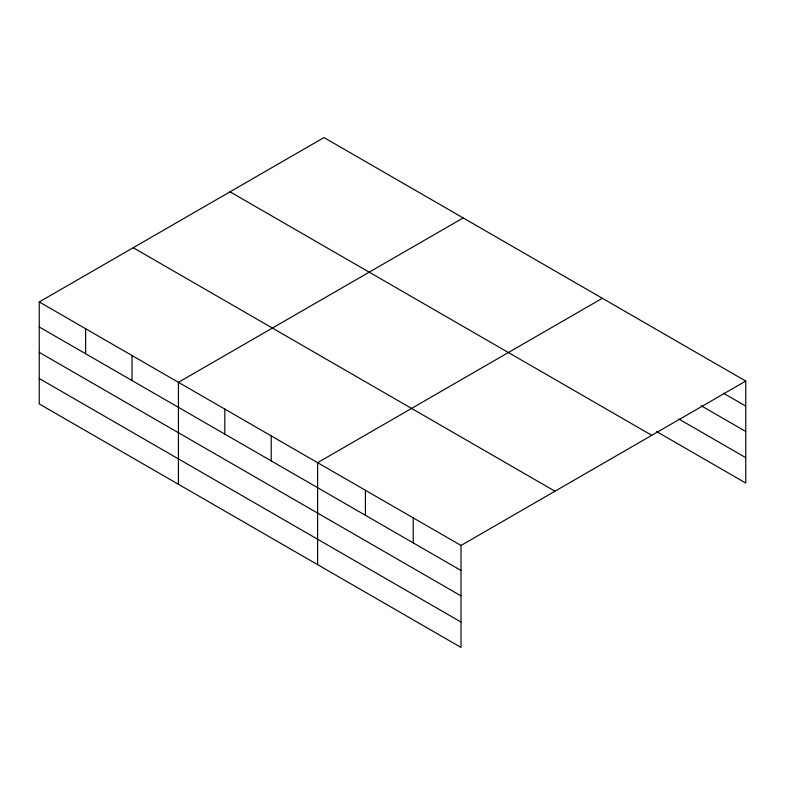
<?xml version="1.0" encoding="UTF-8"?>
<svg xmlns="http://www.w3.org/2000/svg" width="785" height="785" viewBox="0 0 785 785"><rect width="100%" height="100%" fill="white"/><g stroke="black" fill="none" stroke-linecap="round" stroke-linejoin="round"><path stroke-width="1.18" d="M461.011 595.874L461.011 545.467L39.25 301.96L39.25 403.932L461.011 647.429L461.011 595.874L39.25 352.367M656.525 431.524L745.75 483.04L745.75 381.068L323.989 137.571L39.25 301.96M463.17 217.926L178.43 382.315L178.43 484.286M602.35 298.28L317.611 462.669L317.611 564.641M461.011 545.467L745.75 381.068M723.446 393.207L745.75 406.08M701.133 405.727L745.75 431.485M678.829 419.013L745.75 457.645M230.025 191.815L651.785 435.322M133.214 247.707L554.975 491.214M39.25 326.972L461.011 570.479M39.25 378.527L461.011 622.034M413.214 517.865L413.214 542.877M365.417 490.272L365.417 515.284M271.217 435.891L271.217 460.903M224.824 409.103L224.824 434.115M132.037 355.526L132.037 380.539M85.644 328.748L85.644 353.76"/></g></svg>
